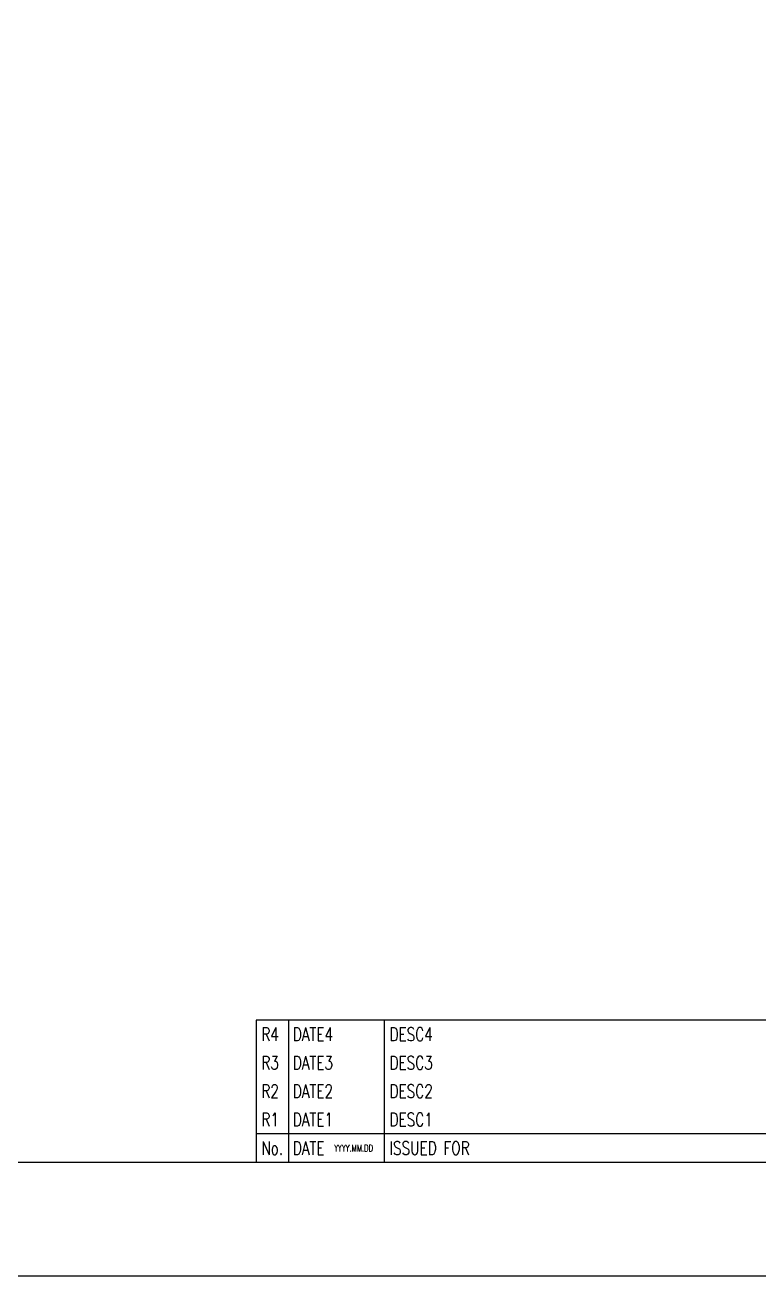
# Model space of a CAD drawing. Extents: x 0 to 17, y 0 to 11.
# Drawn here: x 8.5 to 11.73, y 0 to 5.5 of the extents above; entities that cross this region are included whole.
import ezdxf
from ezdxf.enums import TextEntityAlignment as Align

# ---------------------------------------------------------------- set-up
doc = ezdxf.new("R2010")
doc.units = 0
doc.header["$LTSCALE"] = 10
doc.header["$MEASUREMENT"] = 0
for name, color, linetype in [('BDR-18', 1, 'Continuous'), ('BDR-25', 4, 'Continuous'), ('BDR-50', 5, 'Continuous'), ('BDR-70', 7, 'Continuous')]:
    doc.layers.add(name, color=color, linetype=linetype)
doc.styles.add('HEL15', font='romans.shx', dxfattribs={"height": 0.046875})
doc.styles.add('HEL20', font='romans.shx', dxfattribs={"height": 0.07874})

msp = doc.modelspace()

# ---------------------------------------------------------------- linework, layer by layer
at = {"layer": 'BDR-18'}
for p, q in [((9.6595, 0.5), (9.6595, 1.1247)), ((10.0805, 0.5), (10.0805, 1.1247))]:
    msp.add_line(p, q, dxfattribs=at)
for points in [[(0, 0), (17, 0), (17, 11), (0, 11)], [(9.5165, 0.5), (11.8125, 0.5), (11.8125, 0.625), (9.5165, 0.625)]]:
    msp.add_lwpolyline(points, close=True, dxfattribs=at)
at = {"layer": 'BDR-50'}
msp.add_lwpolyline([(9.5165, 0.5), (11.8125, 0.5), (11.8125, 1.1247), (9.5165, 1.1247)], close=True, dxfattribs=at)
at = {"layer": 'BDR-70'}
msp.add_lwpolyline([(0.75, 0.5), (16.5, 0.5), (16.5, 10.5), (0.75, 10.5)], close=True, dxfattribs=at)

# ---------------------------------------------------------------- texts
at = {"layer": 'BDR-18', "style": 'HEL15', "width": 0.75}
for s, height, p in [('No.', 0.05859, (9.539, 0.5625)), ('DATE', 0.05859, (9.6774, 0.5625)), ('YYYY.MM.DD', 0.0293, (9.8593, 0.5625)), ('ISSUED FOR', 0.05859, (10.103, 0.5625))]:
    msp.add_text(s, height=height, dxfattribs=at).set_placement(p, align=Align.MIDDLE_LEFT)
at = {"layer": 'BDR-25', "style": 'HEL20', "width": 0.75}
for tag, text, p in [('R4', '', (9.539, 1.0625)), ('DATE4', '', (9.6774, 1.0625)), ('DESC4', '', (10.103, 1.0625)), ('R3', '', (9.539, 0.9375)), ('DATE3', '', (9.6774, 0.9375)), ('DESC3', '', (10.103, 0.9375)), ('R2', '', (9.539, 0.8125)), ('DATE2', '', (9.6774, 0.8125)), ('DESC2', '', (10.103, 0.8125)), ('R1', 'A', (9.539, 0.6875)), ('DATE1', '', (9.6774, 0.6875)), ('DESC1', '', (10.103, 0.6875))]:
    msp.add_attdef(tag, text=text, height=0.0586, dxfattribs=at).set_placement(p, align=Align.MIDDLE_LEFT)

doc.saveas('drawing.dxf')
